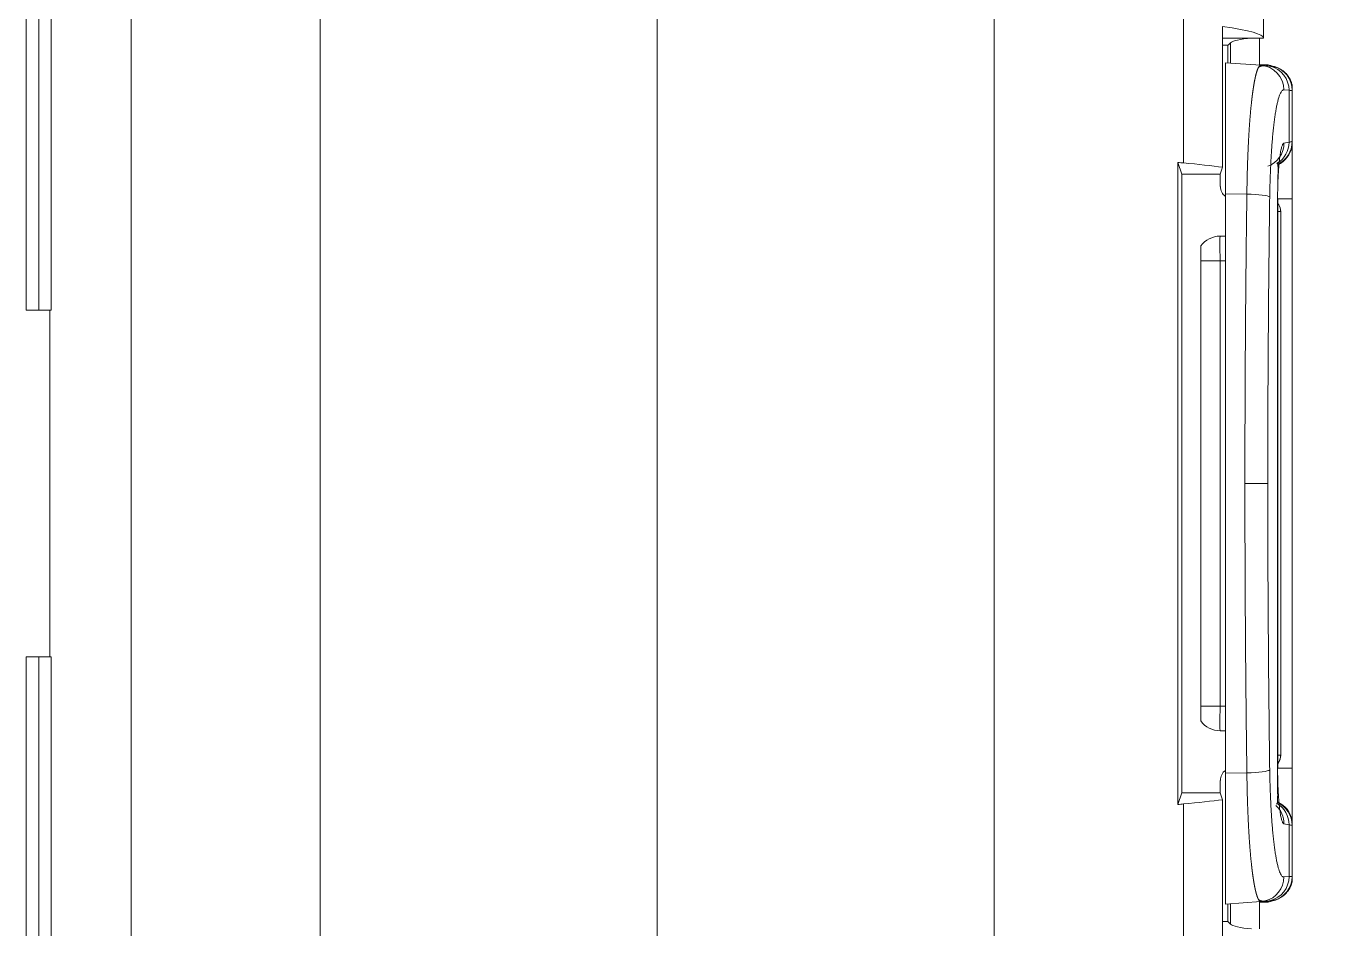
# Model space of a CAD drawing. Header units: inches. Extents: x 21126 to 21898, y -6726 to -5634.
# Drawn here: x 21162.8 to 21215.6, y -6539.9 to -6503.4 of the extents above; entities that cross this region are included whole.
import ezdxf

# ---------------------------------------------------------------- set-up
doc = ezdxf.new("R2010")
doc.units = ezdxf.units.IN
doc.header["$LTSCALE"] = 4.84
doc.header["$MEASUREMENT"] = 0
doc.linetypes.add('CENTER', pattern=[0.6, 0.375, -0.075, 0.075, -0.075])
doc.layers.get('0').update_dxf_attribs({"linetype": 'CONTINUOUS', "lineweight": 13})

msp = doc.modelspace()

# ---------------------------------------------------------------- linework, layer by layer
at = {"ltscale": 0.5}
for p, q in [((21167.03, -6483.675), (21167.03, -6560.162)), ((21174.665, -6560.045), (21174.665, -6483.792)), ((21188.282, -6560.03), (21188.282, -6483.807)), ((21201.899, -6483.792), (21201.899, -6560.045)), ((21209.551, -6508.965), (21209.551, -6483.675)), ((21162.782, -6514.919), (21162.782, -6484.919)), ((21163.295, -6514.919), (21163.295, -6484.919)), ((21163.794, -6514.919), (21163.794, -6484.919)), ((21212.782, -6503.919), (21212.782, -6501.419)), ((21211.136, -6503.456), (21211.136, -6509.139)), ((21211.136, -6503.919), (21212.782, -6503.919)), ((21212.629, -6504.994), (21212.629, -6503.919)), ((21211.136, -6504.212), (21211.347, -6504.212)), ((21211.347, -6504.925), (21211.347, -6504.212)), ((21211.448, -6504.933), (21211.448, -6504.115)), ((21211.251, -6504.919), (21211.251, -6510.216)), ((21211.251, -6504.919), (21212.684, -6505.019)), ((21212.952, -6504.999), (21212.952, -6505.039)), ((21212.684, -6505.019), (21212.895, -6505.033)), ((21213.608, -6506.016), (21213.819, -6506.031)), ((21213.819, -6506.031), (21213.819, -6508.126)), ((21213.951, -6505.841), (21213.951, -6506.04)), ((21213.951, -6508.148), (21213.951, -6506.04)), ((21213.819, -6508.126), (21213.614, -6508.162)), ((21213.951, -6508.148), (21213.951, -6510.419)), ((21209.324, -6508.945), (21209.482, -6509.419)), ((21209.324, -6508.945), (21209.324, -6534.892)), ((21211.043, -6509.419), (21211.136, -6509.139)), ((21209.482, -6534.419), (21209.482, -6509.419)), ((21209.482, -6509.419), (21211.043, -6509.419)), ((21211.043, -6509.917), (21211.043, -6509.419)), ((21211.251, -6510.216), (21211.251, -6533.621)), ((21211.251, -6510.216), (21212.116, -6510.223)), ((21213.364, -6510.419), (21213.358, -6510.419)), ((21213.358, -6510.419), (21213.358, -6533.419)), ((21213.951, -6510.419), (21213.363, -6510.419)), ((21213.364, -6533.419), (21213.364, -6510.419)), ((21213.951, -6533.419), (21213.951, -6510.419)), ((21213.482, -6510.929), (21213.482, -6510.92)), ((21213.482, -6510.929), (21213.482, -6532.908)), ((21210.251, -6512.322), (21210.251, -6512.922)), ((21211.251, -6511.919), (21211.034, -6511.922)), ((21210.251, -6512.922), (21210.251, -6530.915)), ((21211.034, -6512.922), (21210.251, -6512.922)), ((21211.251, -6512.918), (21211.034, -6512.922)), ((21211.034, -6530.915), (21211.034, -6512.922)), ((21163.295, -6514.919), (21162.782, -6514.919)), ((21163.794, -6514.919), (21163.295, -6514.919)), ((21163.746, -6514.919), (21163.746, -6528.919)), ((21163.746, -6528.919), (21163.746, -6514.919)), ((21162.782, -6528.919), (21163.295, -6528.919)), ((21162.782, -6558.919), (21162.782, -6528.919)), ((21163.295, -6528.919), (21163.794, -6528.919)), ((21163.295, -6558.919), (21163.295, -6528.919)), ((21163.794, -6558.919), (21163.794, -6528.919)), ((21210.251, -6530.915), (21211.034, -6530.915)), ((21210.251, -6531.515), (21210.251, -6530.915)), ((21211.034, -6530.915), (21211.251, -6530.919)), ((21211.034, -6531.915), (21211.251, -6531.919)), ((21213.482, -6532.917), (21213.482, -6532.908)), ((21213.358, -6533.419), (21213.364, -6533.419)), ((21213.366, -6533.419), (21213.951, -6533.419)), ((21213.951, -6535.689), (21213.951, -6533.419)), ((21211.043, -6534.419), (21211.043, -6533.92)), ((21212.116, -6533.614), (21211.251, -6533.621)), ((21211.251, -6538.919), (21211.251, -6533.621)), ((21209.482, -6534.419), (21209.324, -6534.892)), ((21211.043, -6534.419), (21209.482, -6534.419)), ((21211.136, -6534.698), (21211.043, -6534.419)), ((21209.551, -6560.162), (21209.551, -6534.872)), ((21211.136, -6534.698), (21211.136, -6540.381)), ((21213.614, -6535.675), (21213.819, -6535.711)), ((21213.819, -6535.711), (21213.819, -6537.806)), ((21213.951, -6537.797), (21213.951, -6535.689)), ((21213.819, -6537.806), (21213.608, -6537.821)), ((21213.951, -6537.797), (21213.951, -6537.996)), ((21212.952, -6538.798), (21212.952, -6538.838)), ((21212.684, -6538.818), (21211.251, -6538.919)), ((21211.347, -6539.625), (21211.347, -6538.912)), ((21211.448, -6539.722), (21211.448, -6538.904)), ((21212.629, -6539.918), (21212.629, -6538.843)), ((21212.895, -6538.804), (21212.684, -6538.818)), ((21211.347, -6539.625), (21211.136, -6539.625))]:
    msp.add_line(p, q, dxfattribs=at)
for centre, start, end in [((21212.951, -6506.04), 0, 76.0859), ((21211.051, -6512.922), 91.0001, 143.1302), ((21211.051, -6530.915), 216.8698, 268.9999), ((21212.951, -6537.797), 283.8994, 0)]:
    msp.add_arc(centre, 1, start, end, dxfattribs=at)
for centre, major_axis, ratio, start_param, end_param in [((21188.282, -6503.919), (24.5, 0), 0.052408, 0, 0.368634), ((21212.927, -6504.159), (1.5, 0), 0.176327, 1.999345, 2.972792), ((21188.282, -6503.419), (-23.5, 0), 0.176327, 2.948913, 2.972792), ((21212.614, -6506.016), (-0.07, -0.998), 0.993331, 1.640145, 3.141593), ((21212.825, -6506.031), (-0.07, -0.998), 0.993331, 2.968645, 3.141593), ((21212.825, -6506.031), (-0.07, -0.998), 0.993331, 1.640145, 2.968645), ((21212.621, -6508.162), (-0.174, 0.985), 0.993159, 3.315726, 4.539026), ((21212.825, -6508.126), (-0.174, 0.985), 0.993159, 3.512327, 4.539026), ((21212.946, -6508.104), (-0.174, 0.985), 0.999706, 3.388958, 4.537906), ((21212.951, -6508.148), (1, 0), 0.980581, 6.133, 6.283185), ((21212.951, -6508.148), (1, 0), 0.980581, 5.139384, 6.133), ((21188.282, -6509.602), (24.5, 0), 0.052408, 0.368634, 0.51937), ((21211.543, -6509.917), (-0.098, -0.492), 0.996044, 4.910077, 5.858091), ((21212.046, -6510.34), (1, -0.014), 0.117959, 0.11609, 1.502599), ((21212.982, -6510.929), (0.5, 0), 0.996195, 0.176739, 0.69979), ((21212.982, -6510.929), (0.5, 0), 0.996195, 0, 0.176739), ((21211.051, -6512.922), (0.017, -1), 0.01745, 3.141593, 4.712084), ((21211.051, -6530.915), (-0.017, -1), 0.01745, 4.712694, 6.283185), ((21212.982, -6532.908), (-0.5, 0), 0.996195, 2.441803, 3.141593), ((21211.543, -6533.92), (-0.098, 0.492), 0.996044, 0.425094, 1.373108), ((21212.046, -6533.497), (-1, -0.014), 0.117959, 1.638993, 3.025502), ((21188.282, -6534.235), (24.5, 0), 0.052408, 5.763816, 5.914551), ((21212.621, -6535.675), (0.174, 0.985), 0.993159, 4.885752, 5.717137), ((21212.825, -6535.711), (0.174, 0.985), 0.993159, 4.885752, 5.922058), ((21212.946, -6535.733), (0.174, 0.985), 0.999706, 4.886872, 6.04555), ((21212.951, -6535.689), (-1, 0), 0.980581, 3.303581, 4.302084), ((21212.951, -6535.689), (-1, 0), 0.980581, 3.141593, 3.303581), ((21212.614, -6537.821), (0.07, -0.998), 0.993331, 0.172502, 1.501447), ((21212.825, -6537.806), (0.07, -0.998), 0.993331, 0.172666, 1.501447), ((21212.825, -6537.806), (0.07, -0.998), 0.993331, 0, 0.172666), ((21188.282, -6540.419), (-23.5, 0), 0.176327, 3.310393, 3.334272), ((21212.927, -6539.678), (1.5, 0), 0.176327, 3.310393, 4.28384)]:
    msp.add_ellipse(centre, major_axis=major_axis, ratio=ratio, start_param=start_param, end_param=end_param, dxfattribs=at)
at = {"color": 1, "linetype": 'CENTER'}
msp.add_spline([(21200.396, -6608.575), (21208.638, -6619.388), (21210.448, -6620.147), (21234.995, -6623.39), (21254.797, -6603.619), (21262.91, -6553.294), (21269.827, -6482.863)], degree=3, dxfattribs=at)
at = {"ltscale": 0.5}
for points, knots in [([(21212.952, -6504.999), (21212.898, -6504.999), (21212.845, -6505), (21212.765, -6505), (21212.738, -6505), (21212.685, -6505.001), (21212.658, -6505.001), (21212.632, -6505.001)], [0, 0, 0, 0, 0.5, 0.5, 0.75, 0.75, 1, 1, 1, 1]), ([(21212.952, -6504.999), (21212.952, -6505), (21212.955, -6505), (21212.965, -6505.003), (21212.972, -6505.005), (21212.999, -6505.012), (21213.025, -6505.019), (21213.067, -6505.031), (21213.076, -6505.033), (21213.094, -6505.038), (21213.104, -6505.041), (21213.135, -6505.05), (21213.168, -6505.059), (21213.205, -6505.07), (21213.23, -6505.077), (21213.243, -6505.08), (21213.27, -6505.089), (21213.284, -6505.093), (21213.313, -6505.103), (21213.327, -6505.108), (21213.402, -6505.138), (21213.465, -6505.17), (21213.593, -6505.256), (21213.655, -6505.308), (21213.727, -6505.387), (21213.741, -6505.403), (21213.768, -6505.437), (21213.781, -6505.455), (21213.818, -6505.509), (21213.841, -6505.546), (21213.872, -6505.606), (21213.882, -6505.626), (21213.899, -6505.668), (21213.908, -6505.689), (21213.93, -6505.753), (21213.942, -6505.796), (21213.951, -6505.841)], [0, 0, 0, 0, 0.0625, 0.0625, 0.125, 0.125, 0.25, 0.25, 0.28125, 0.28125, 0.3125, 0.3125, 0.375, 0.40625, 0.40625, 0.4375, 0.4375, 0.46875, 0.46875, 0.5, 0.5, 0.625, 0.625, 0.75, 0.75, 0.78125, 0.78125, 0.8125, 0.8125, 0.875, 0.875, 0.90625, 0.90625, 0.9375, 0.9375, 1, 1, 1, 1]), ([(21212.116, -6510.223), (21212.116, -6510.2), (21212.117, -6510.154), (21212.117, -6510.086), (21212.118, -6510.016), (21212.12, -6509.947), (21212.121, -6509.878), (21212.122, -6509.809), (21212.123, -6509.74), (21212.125, -6509.671), (21212.126, -6509.602), (21212.128, -6509.533), (21212.13, -6509.464), (21212.131, -6509.395), (21212.133, -6509.326), (21212.135, -6509.257), (21212.137, -6509.188), (21212.139, -6509.12), (21212.141, -6509.051), (21212.144, -6508.983), (21212.146, -6508.914), (21212.148, -6508.846), (21212.151, -6508.778), (21212.154, -6508.71), (21212.156, -6508.643), (21212.159, -6508.575), (21212.162, -6508.508), (21212.165, -6508.441), (21212.168, -6508.374), (21212.171, -6508.308), (21212.174, -6508.241), (21212.178, -6508.175), (21212.181, -6508.11), (21212.184, -6508.044), (21212.188, -6507.979), (21212.192, -6507.914), (21212.195, -6507.85), (21212.199, -6507.786), (21212.203, -6507.722), (21212.207, -6507.659), (21212.211, -6507.596), (21212.215, -6507.533), (21212.219, -6507.471), (21212.224, -6507.41), (21212.228, -6507.348), (21212.233, -6507.288), (21212.237, -6507.227), (21212.242, -6507.168), (21212.247, -6507.108), (21212.251, -6507.05), (21212.256, -6506.992), (21212.261, -6506.934), (21212.266, -6506.877), (21212.271, -6506.82), (21212.277, -6506.765), (21212.282, -6506.709), (21212.287, -6506.655), (21212.293, -6506.601), (21212.299, -6506.548), (21212.303, -6506.508), (21212.306, -6506.482), (21212.307, -6506.469), (21212.309, -6506.456), (21212.31, -6506.443), (21212.312, -6506.43), (21212.313, -6506.417), (21212.315, -6506.404), (21212.316, -6506.39), (21212.318, -6506.377), (21212.319, -6506.364), (21212.321, -6506.351), (21212.322, -6506.337), (21212.324, -6506.324), (21212.326, -6506.311), (21212.327, -6506.297), (21212.329, -6506.284), (21212.331, -6506.27), (21212.332, -6506.257), (21212.334, -6506.243), (21212.336, -6506.23), (21212.337, -6506.216), (21212.339, -6506.203), (21212.341, -6506.189), (21212.343, -6506.176), (21212.345, -6506.162), (21212.346, -6506.148), (21212.348, -6506.135), (21212.35, -6506.121), (21212.352, -6506.108), (21212.354, -6506.094), (21212.356, -6506.08), (21212.358, -6506.067), (21212.36, -6506.053), (21212.362, -6506.04), (21212.364, -6506.026), (21212.366, -6506.012), (21212.368, -6505.999), (21212.37, -6505.985), (21212.372, -6505.972), (21212.374, -6505.958), (21212.376, -6505.945), (21212.378, -6505.931), (21212.38, -6505.918), (21212.382, -6505.904), (21212.384, -6505.891), (21212.386, -6505.877), (21212.389, -6505.864), (21212.391, -6505.851), (21212.393, -6505.837), (21212.395, -6505.824), (21212.397, -6505.811), (21212.4, -6505.797), (21212.402, -6505.784), (21212.404, -6505.771), (21212.407, -6505.758), (21212.409, -6505.745), (21212.411, -6505.732), (21212.414, -6505.719), (21212.416, -6505.706), (21212.418, -6505.693), (21212.421, -6505.68), (21212.423, -6505.667), (21212.426, -6505.655), (21212.428, -6505.642), (21212.43, -6505.629), (21212.433, -6505.617), (21212.435, -6505.604), (21212.438, -6505.592), (21212.44, -6505.579), (21212.443, -6505.567), (21212.446, -6505.555), (21212.448, -6505.543), (21212.451, -6505.531), (21212.453, -6505.519), (21212.456, -6505.507), (21212.459, -6505.495), (21212.461, -6505.483), (21212.464, -6505.472), (21212.467, -6505.46), (21212.469, -6505.449), (21212.472, -6505.437), (21212.475, -6505.426), (21212.478, -6505.415), (21212.48, -6505.404), (21212.483, -6505.393), (21212.486, -6505.382), (21212.489, -6505.371), (21212.492, -6505.36), (21212.494, -6505.35), (21212.497, -6505.34), (21212.5, -6505.329), (21212.503, -6505.319), (21212.506, -6505.309), (21212.509, -6505.299), (21212.512, -6505.289), (21212.515, -6505.28), (21212.518, -6505.27), (21212.521, -6505.261), (21212.524, -6505.251), (21212.527, -6505.242), (21212.53, -6505.233), (21212.533, -6505.225), (21212.536, -6505.216), (21212.539, -6505.207), (21212.542, -6505.199), (21212.545, -6505.191), (21212.549, -6505.183), (21212.552, -6505.175), (21212.555, -6505.167), (21212.558, -6505.159), (21212.561, -6505.152), (21212.565, -6505.145), (21212.568, -6505.138), (21212.571, -6505.131), (21212.574, -6505.124), (21212.578, -6505.117), (21212.581, -6505.111), (21212.584, -6505.105), (21212.588, -6505.099), (21212.591, -6505.093), (21212.594, -6505.088), (21212.598, -6505.082), (21212.601, -6505.077), (21212.605, -6505.072), (21212.608, -6505.067), (21212.611, -6505.063), (21212.615, -6505.058), (21212.618, -6505.054), (21212.622, -6505.05), (21212.625, -6505.046), (21212.629, -6505.043), (21212.633, -6505.04), (21212.636, -6505.037), (21212.64, -6505.034), (21212.643, -6505.031), (21212.647, -6505.029), (21212.651, -6505.027), (21212.654, -6505.025), (21212.658, -6505.023), (21212.662, -6505.022), (21212.665, -6505.021), (21212.669, -6505.02), (21212.673, -6505.019), (21212.677, -6505.019), (21212.68, -6505.018), (21212.683, -6505.019), (21212.684, -6505.019)], [0, 0, 0, 0, 0.008044, 0.016108, 0.024192, 0.032296, 0.040419, 0.048562, 0.056724, 0.064907, 0.073109, 0.081331, 0.089573, 0.097834, 0.106115, 0.114416, 0.122737, 0.131077, 0.139438, 0.147818, 0.156217, 0.164637, 0.173076, 0.181535, 0.190014, 0.198513, 0.207031, 0.215569, 0.224127, 0.232704, 0.241302, 0.249919, 0.258556, 0.267212, 0.275889, 0.284585, 0.293301, 0.302037, 0.310792, 0.319567, 0.328362, 0.337177, 0.346011, 0.354865, 0.363739, 0.372633, 0.381546, 0.390479, 0.399432, 0.408405, 0.417397, 0.426409, 0.435441, 0.444492, 0.453563, 0.462654, 0.471765, 0.480895, 0.490045, 0.499215, 0.501491, 0.503783, 0.506091, 0.508415, 0.510755, 0.513111, 0.515483, 0.517871, 0.520275, 0.522695, 0.525131, 0.527583, 0.530051, 0.532535, 0.535034, 0.53755, 0.540082, 0.542629, 0.545193, 0.547772, 0.550368, 0.552979, 0.555607, 0.55825, 0.560909, 0.563585, 0.566276, 0.568983, 0.571706, 0.574445, 0.5772, 0.579971, 0.582758, 0.585561, 0.588379, 0.591214, 0.594064, 0.596931, 0.599814, 0.602712, 0.605626, 0.608557, 0.611503, 0.614465, 0.617443, 0.620437, 0.623447, 0.626473, 0.629514, 0.632572, 0.635646, 0.638735, 0.641841, 0.644962, 0.648099, 0.651252, 0.654421, 0.657606, 0.660807, 0.664024, 0.667257, 0.670505, 0.67377, 0.67705, 0.680347, 0.683659, 0.686987, 0.690331, 0.693691, 0.697067, 0.700459, 0.703866, 0.70729, 0.710729, 0.714184, 0.717655, 0.721142, 0.724645, 0.728164, 0.731699, 0.735249, 0.738816, 0.742398, 0.745996, 0.74961, 0.75324, 0.756886, 0.760547, 0.764225, 0.767918, 0.771627, 0.775352, 0.779093, 0.78285, 0.786622, 0.790411, 0.794215, 0.798035, 0.801871, 0.805723, 0.809591, 0.813474, 0.817374, 0.821289, 0.82522, 0.829167, 0.833129, 0.837108, 0.841102, 0.845112, 0.849138, 0.85318, 0.857238, 0.861311, 0.8654, 0.869506, 0.873626, 0.877763, 0.881916, 0.886084, 0.890268, 0.894468, 0.898684, 0.902915, 0.907162, 0.911425, 0.915704, 0.919999, 0.924309, 0.928636, 0.932978, 0.937335, 0.941709, 0.946098, 0.950503, 0.954924, 0.959361, 0.963813, 0.968282, 0.972765, 0.977265, 0.981781, 0.986312, 0.990859, 0.995422, 1, 1, 1, 1]), ([(21213.951, -6508.136), (21213.951, -6508.132), (21213.951, -6508.12), (21213.949, -6508.107), (21213.947, -6508.104), (21213.946, -6508.104)], [0, 0, 0, 0, 0.223847, 0.611924, 1, 1, 1, 1]), ([(21213.359, -6510.419), (21213.359, -6510.254), (21213.36, -6509.952), (21213.37, -6509.543), (21213.378, -6509.235), (21213.373, -6509.038), (21213.351, -6508.976), (21213.331, -6508.963), (21213.331, -6508.963)], [0, 0, 0, 0, 0.229238, 0.443605, 0.642275, 0.825427, 0.994544, 1, 1, 1, 1]), ([(21212.036, -6521.919), (21212.036, -6521.866), (21212.036, -6521.762), (21212.037, -6521.606), (21212.037, -6521.45), (21212.037, -6521.293), (21212.037, -6521.137), (21212.037, -6520.981), (21212.037, -6520.824), (21212.037, -6520.668), (21212.038, -6520.512), (21212.038, -6520.356), (21212.038, -6520.199), (21212.039, -6520.043), (21212.039, -6519.887), (21212.039, -6519.73), (21212.04, -6519.574), (21212.04, -6519.418), (21212.041, -6519.262), (21212.041, -6519.105), (21212.042, -6518.949), (21212.042, -6518.793), (21212.043, -6518.637), (21212.043, -6518.481), (21212.044, -6518.324), (21212.045, -6518.168), (21212.045, -6518.012), (21212.046, -6517.856), (21212.047, -6517.7), (21212.048, -6517.544), (21212.048, -6517.387), (21212.049, -6517.231), (21212.05, -6517.075), (21212.051, -6516.919), (21212.052, -6516.763), (21212.053, -6516.607), (21212.054, -6516.451), (21212.055, -6516.295), (21212.056, -6516.139), (21212.057, -6515.983), (21212.058, -6515.827), (21212.059, -6515.671), (21212.06, -6515.515), (21212.061, -6515.359), (21212.063, -6515.203), (21212.064, -6515.047), (21212.065, -6514.891), (21212.066, -6514.735), (21212.068, -6514.579), (21212.069, -6514.423), (21212.07, -6514.267), (21212.072, -6514.112), (21212.073, -6513.956), (21212.075, -6513.8), (21212.076, -6513.644), (21212.078, -6513.489), (21212.079, -6513.333), (21212.081, -6513.177), (21212.082, -6513.021), (21212.084, -6512.866), (21212.086, -6512.71), (21212.087, -6512.555), (21212.089, -6512.399), (21212.091, -6512.243), (21212.092, -6512.088), (21212.094, -6511.932), (21212.096, -6511.777), (21212.098, -6511.621), (21212.1, -6511.466), (21212.102, -6511.311), (21212.104, -6511.155), (21212.106, -6511), (21212.108, -6510.844), (21212.11, -6510.689), (21212.112, -6510.534), (21212.114, -6510.379), (21212.115, -6510.275), (21212.116, -6510.223)], [0, 0, 0, 0, 0.013333, 0.026666, 0.04, 0.053333, 0.066666, 0.079999, 0.093332, 0.106665, 0.119999, 0.133332, 0.146665, 0.159998, 0.173331, 0.186664, 0.199998, 0.213331, 0.226664, 0.239997, 0.25333, 0.266664, 0.279997, 0.29333, 0.306663, 0.319997, 0.33333, 0.346663, 0.359996, 0.373329, 0.386663, 0.399996, 0.413329, 0.426662, 0.439996, 0.453329, 0.466662, 0.479996, 0.493329, 0.506662, 0.519995, 0.533329, 0.546662, 0.559995, 0.573329, 0.586662, 0.599995, 0.613329, 0.626662, 0.639995, 0.653329, 0.666662, 0.679996, 0.693329, 0.706662, 0.719996, 0.733329, 0.746663, 0.759996, 0.77333, 0.786663, 0.799997, 0.81333, 0.826663, 0.839997, 0.853331, 0.866664, 0.879998, 0.893331, 0.906665, 0.919998, 0.933332, 0.946665, 0.959999, 0.973333, 0.986666, 1, 1, 1, 1]), ([(21212.96, -6521.919), (21212.96, -6521.875), (21212.96, -6520.883), (21212.964, -6518.934), (21212.979, -6516.082), (21213.003, -6513.256), (21213.026, -6511.317), (21213.039, -6510.34)], [0, 0, 0, 0, 0.011439, 0.258579, 0.505719, 0.75286, 1, 1, 1, 1]), ([(21213.369, -6510.934), (21213.376, -6510.934), (21213.396, -6510.934), (21213.424, -6510.933), (21213.45, -6510.932), (21213.465, -6510.931), (21213.471, -6510.931), (21213.473, -6510.931)], [0, 0, 0, 0, 0.144752, 0.390211, 0.63567, 0.881129, 1, 1, 1, 1]), ([(21212.116, -6533.614), (21212.115, -6533.562), (21212.114, -6533.458), (21212.112, -6533.303), (21212.11, -6533.148), (21212.108, -6532.993), (21212.106, -6532.837), (21212.104, -6532.682), (21212.102, -6532.526), (21212.1, -6532.371), (21212.098, -6532.216), (21212.096, -6532.06), (21212.094, -6531.905), (21212.092, -6531.749), (21212.091, -6531.594), (21212.089, -6531.438), (21212.087, -6531.282), (21212.086, -6531.127), (21212.084, -6530.971), (21212.082, -6530.816), (21212.081, -6530.66), (21212.079, -6530.504), (21212.078, -6530.348), (21212.076, -6530.193), (21212.075, -6530.037), (21212.073, -6529.881), (21212.072, -6529.725), (21212.07, -6529.57), (21212.069, -6529.414), (21212.068, -6529.258), (21212.066, -6529.102), (21212.065, -6528.946), (21212.064, -6528.79), (21212.063, -6528.634), (21212.061, -6528.478), (21212.06, -6528.322), (21212.059, -6528.166), (21212.058, -6528.01), (21212.057, -6527.854), (21212.056, -6527.698), (21212.055, -6527.542), (21212.054, -6527.386), (21212.053, -6527.23), (21212.052, -6527.074), (21212.051, -6526.918), (21212.05, -6526.762), (21212.049, -6526.606), (21212.048, -6526.45), (21212.048, -6526.293), (21212.047, -6526.137), (21212.046, -6525.981), (21212.045, -6525.825), (21212.045, -6525.669), (21212.044, -6525.513), (21212.043, -6525.356), (21212.043, -6525.2), (21212.042, -6525.044), (21212.042, -6524.888), (21212.041, -6524.732), (21212.041, -6524.575), (21212.04, -6524.419), (21212.04, -6524.263), (21212.039, -6524.107), (21212.039, -6523.95), (21212.039, -6523.794), (21212.038, -6523.638), (21212.038, -6523.481), (21212.038, -6523.325), (21212.037, -6523.169), (21212.037, -6523.013), (21212.037, -6522.856), (21212.037, -6522.7), (21212.037, -6522.544), (21212.037, -6522.387), (21212.037, -6522.231), (21212.036, -6522.075), (21212.036, -6521.971), (21212.036, -6521.919)], [0, 0, 0, 0, 0.013334, 0.026667, 0.040001, 0.053335, 0.066668, 0.080002, 0.093335, 0.106669, 0.120002, 0.133336, 0.146669, 0.160003, 0.173337, 0.18667, 0.200003, 0.213337, 0.22667, 0.240004, 0.253337, 0.266671, 0.280004, 0.293338, 0.306671, 0.320004, 0.333338, 0.346671, 0.360005, 0.373338, 0.386671, 0.400005, 0.413338, 0.426671, 0.440005, 0.453338, 0.466671, 0.480005, 0.493338, 0.506671, 0.520004, 0.533338, 0.546671, 0.560004, 0.573338, 0.586671, 0.600004, 0.613337, 0.626671, 0.640004, 0.653337, 0.66667, 0.680003, 0.693337, 0.70667, 0.720003, 0.733336, 0.74667, 0.760003, 0.773336, 0.786669, 0.800002, 0.813336, 0.826669, 0.840002, 0.853335, 0.866668, 0.880001, 0.893335, 0.906668, 0.920001, 0.933334, 0.946667, 0.96, 0.973334, 0.986667, 1, 1, 1, 1]), ([(21213.039, -6533.497), (21213.026, -6532.52), (21213.003, -6530.581), (21212.979, -6527.755), (21212.964, -6524.903), (21212.96, -6522.954), (21212.96, -6521.962), (21212.96, -6521.919)], [0, 0, 0, 0, 0.24714, 0.494281, 0.741421, 0.988561, 1, 1, 1, 1]), ([(21213.365, -6533.239), (21213.375, -6533.227), (21213.397, -6533.199), (21213.426, -6533.151), (21213.451, -6533.095), (21213.469, -6533.037), (21213.48, -6532.977), (21213.482, -6532.937), (21213.482, -6532.917)], [0, 0, 0, 0, 0.133322, 0.306658, 0.479993, 0.653329, 0.826664, 1, 1, 1, 1]), ([(21213.474, -6532.906), (21213.472, -6532.906), (21213.465, -6532.906), (21213.45, -6532.905), (21213.424, -6532.904), (21213.398, -6532.903), (21213.381, -6532.903), (21213.376, -6532.903)], [0, 0, 0, 0, 0.130492, 0.385111, 0.63973, 0.894349, 1, 1, 1, 1]), ([(21213.316, -6534.883), (21213.325, -6534.876), (21213.346, -6534.844), (21213.36, -6534.716), (21213.361, -6534.431), (21213.356, -6534.076), (21213.356, -6533.722), (21213.357, -6533.524), (21213.359, -6533.419)], [0, 0, 0, 0, 0.079872, 0.258351, 0.469088, 0.715154, 0.852674, 1, 1, 1, 1]), ([(21212.597, -6538.754), (21212.596, -6538.753), (21212.594, -6538.749), (21212.591, -6538.744), (21212.588, -6538.738), (21212.584, -6538.732), (21212.581, -6538.726), (21212.578, -6538.72), (21212.574, -6538.713), (21212.571, -6538.706), (21212.568, -6538.699), (21212.565, -6538.692), (21212.561, -6538.685), (21212.558, -6538.678), (21212.555, -6538.67), (21212.552, -6538.662), (21212.549, -6538.654), (21212.545, -6538.646), (21212.542, -6538.638), (21212.539, -6538.63), (21212.536, -6538.621), (21212.533, -6538.612), (21212.53, -6538.604), (21212.527, -6538.595), (21212.524, -6538.586), (21212.521, -6538.576), (21212.518, -6538.567), (21212.515, -6538.557), (21212.512, -6538.548), (21212.509, -6538.538), (21212.506, -6538.528), (21212.503, -6538.518), (21212.5, -6538.508), (21212.497, -6538.497), (21212.494, -6538.487), (21212.492, -6538.477), (21212.489, -6538.466), (21212.486, -6538.455), (21212.483, -6538.444), (21212.48, -6538.433), (21212.478, -6538.422), (21212.475, -6538.411), (21212.472, -6538.4), (21212.469, -6538.388), (21212.467, -6538.377), (21212.464, -6538.365), (21212.461, -6538.354), (21212.459, -6538.342), (21212.456, -6538.33), (21212.453, -6538.318), (21212.451, -6538.306), (21212.448, -6538.294), (21212.446, -6538.282), (21212.443, -6538.27), (21212.44, -6538.258), (21212.438, -6538.245), (21212.435, -6538.233), (21212.433, -6538.22), (21212.43, -6538.208), (21212.428, -6538.195), (21212.426, -6538.182), (21212.423, -6538.17), (21212.421, -6538.157), (21212.418, -6538.144), (21212.416, -6538.131), (21212.414, -6538.118), (21212.411, -6538.105), (21212.409, -6538.092), (21212.407, -6538.079), (21212.404, -6538.066), (21212.402, -6538.053), (21212.4, -6538.04), (21212.397, -6538.026), (21212.395, -6538.013), (21212.393, -6538), (21212.391, -6537.986), (21212.389, -6537.973), (21212.386, -6537.96), (21212.384, -6537.946), (21212.382, -6537.933), (21212.38, -6537.919), (21212.378, -6537.906), (21212.376, -6537.892), (21212.374, -6537.879), (21212.372, -6537.865), (21212.37, -6537.852), (21212.368, -6537.838), (21212.366, -6537.825), (21212.364, -6537.811), (21212.362, -6537.797), (21212.36, -6537.784), (21212.358, -6537.77), (21212.356, -6537.757), (21212.354, -6537.743), (21212.352, -6537.729), (21212.35, -6537.716), (21212.348, -6537.702), (21212.346, -6537.689), (21212.345, -6537.675), (21212.343, -6537.661), (21212.341, -6537.648), (21212.339, -6537.634), (21212.337, -6537.621), (21212.336, -6537.607), (21212.334, -6537.594), (21212.332, -6537.58), (21212.331, -6537.567), (21212.329, -6537.553), (21212.327, -6537.54), (21212.326, -6537.526), (21212.324, -6537.513), (21212.322, -6537.5), (21212.321, -6537.486), (21212.319, -6537.473), (21212.318, -6537.46), (21212.316, -6537.447), (21212.315, -6537.433), (21212.313, -6537.42), (21212.312, -6537.407), (21212.31, -6537.394), (21212.309, -6537.381), (21212.307, -6537.368), (21212.306, -6537.355), (21212.303, -6537.329), (21212.299, -6537.289), (21212.293, -6537.236), (21212.287, -6537.182), (21212.282, -6537.128), (21212.277, -6537.072), (21212.271, -6537.017), (21212.266, -6536.96), (21212.261, -6536.903), (21212.256, -6536.845), (21212.251, -6536.787), (21212.247, -6536.729), (21212.242, -6536.669), (21212.237, -6536.61), (21212.233, -6536.549), (21212.228, -6536.489), (21212.224, -6536.427), (21212.219, -6536.366), (21212.215, -6536.304), (21212.211, -6536.241), (21212.207, -6536.178), (21212.203, -6536.115), (21212.199, -6536.051), (21212.195, -6535.987), (21212.192, -6535.923), (21212.188, -6535.858), (21212.184, -6535.793), (21212.181, -6535.727), (21212.178, -6535.662), (21212.174, -6535.596), (21212.171, -6535.529), (21212.168, -6535.463), (21212.165, -6535.396), (21212.162, -6535.329), (21212.159, -6535.262), (21212.156, -6535.194), (21212.154, -6535.127), (21212.151, -6535.059), (21212.148, -6534.991), (21212.146, -6534.923), (21212.144, -6534.854), (21212.141, -6534.786), (21212.139, -6534.717), (21212.137, -6534.649), (21212.135, -6534.58), (21212.133, -6534.511), (21212.131, -6534.442), (21212.13, -6534.373), (21212.128, -6534.304), (21212.126, -6534.235), (21212.125, -6534.166), (21212.123, -6534.097), (21212.122, -6534.028), (21212.121, -6533.959), (21212.12, -6533.89), (21212.118, -6533.821), (21212.117, -6533.751), (21212.117, -6533.683), (21212.116, -6533.637), (21212.116, -6533.614)], [0, 0, 0, 0, 0.004, 0.008681, 0.013345, 0.01799, 0.022618, 0.027229, 0.031821, 0.036396, 0.040953, 0.045493, 0.050015, 0.054519, 0.059005, 0.063474, 0.067925, 0.072358, 0.076774, 0.081172, 0.085552, 0.089914, 0.094259, 0.098586, 0.102895, 0.107187, 0.111461, 0.115717, 0.119955, 0.124176, 0.128379, 0.132564, 0.136732, 0.140881, 0.145013, 0.149127, 0.153224, 0.157303, 0.161364, 0.165407, 0.169432, 0.17344, 0.17743, 0.181402, 0.185357, 0.189293, 0.193212, 0.197113, 0.200997, 0.204862, 0.20871, 0.21254, 0.216352, 0.220147, 0.223924, 0.227683, 0.231424, 0.235147, 0.238853, 0.242541, 0.246211, 0.249863, 0.253497, 0.257114, 0.260713, 0.264294, 0.267857, 0.271402, 0.27493, 0.27844, 0.281932, 0.285406, 0.288863, 0.292301, 0.295722, 0.299125, 0.30251, 0.305878, 0.309227, 0.312559, 0.315873, 0.319169, 0.322447, 0.325708, 0.32895, 0.332175, 0.335382, 0.338571, 0.341743, 0.344896, 0.348032, 0.35115, 0.35425, 0.357332, 0.360396, 0.363443, 0.366471, 0.369482, 0.372475, 0.37545, 0.378407, 0.381347, 0.384268, 0.387172, 0.390058, 0.392926, 0.395776, 0.398608, 0.401423, 0.404219, 0.406998, 0.409759, 0.412502, 0.415227, 0.417935, 0.420624, 0.423296, 0.425949, 0.428585, 0.431203, 0.433804, 0.436386, 0.43895, 0.441497, 0.451755, 0.461992, 0.472207, 0.482399, 0.49257, 0.502718, 0.512845, 0.522949, 0.533031, 0.543092, 0.55313, 0.563146, 0.57314, 0.583112, 0.593062, 0.60299, 0.612895, 0.622779, 0.63264, 0.64248, 0.652297, 0.662092, 0.671866, 0.681617, 0.691346, 0.701052, 0.710737, 0.7204, 0.73004, 0.739659, 0.749255, 0.758829, 0.768381, 0.777911, 0.787419, 0.796905, 0.806369, 0.81581, 0.82523, 0.834627, 0.844002, 0.853355, 0.862686, 0.871995, 0.881282, 0.890547, 0.899789, 0.90901, 0.918208, 0.927385, 0.936539, 0.945671, 0.954781, 0.963869, 0.972935, 0.981979, 0.991, 1, 1, 1, 1]), ([(21213.946, -6535.733), (21213.947, -6535.733), (21213.949, -6535.73), (21213.951, -6535.717), (21213.951, -6535.705), (21213.951, -6535.701)], [0, 0, 0, 0, 0.388359, 0.776718, 1, 1, 1, 1]), ([(21213.951, -6537.996), (21213.942, -6538.041), (21213.93, -6538.084), (21213.908, -6538.148), (21213.899, -6538.169), (21213.882, -6538.211), (21213.872, -6538.231), (21213.841, -6538.291), (21213.818, -6538.328), (21213.781, -6538.382), (21213.768, -6538.4), (21213.741, -6538.434), (21213.727, -6538.45), (21213.655, -6538.529), (21213.593, -6538.581), (21213.465, -6538.667), (21213.402, -6538.699), (21213.327, -6538.729), (21213.313, -6538.734), (21213.284, -6538.744), (21213.27, -6538.748), (21213.243, -6538.757), (21213.23, -6538.76), (21213.205, -6538.767), (21213.168, -6538.778), (21213.135, -6538.787), (21213.104, -6538.796), (21213.094, -6538.799), (21213.076, -6538.804), (21213.067, -6538.806), (21213.025, -6538.818), (21212.999, -6538.825), (21212.972, -6538.832), (21212.965, -6538.834), (21212.955, -6538.837), (21212.952, -6538.837), (21212.952, -6538.838)], [0, 0, 0, 0, 0.0625, 0.0625, 0.09375, 0.09375, 0.125, 0.125, 0.1875, 0.1875, 0.21875, 0.21875, 0.25, 0.25, 0.375, 0.375, 0.5, 0.5, 0.53125, 0.53125, 0.5625, 0.5625, 0.59375, 0.59375, 0.625, 0.6875, 0.6875, 0.71875, 0.71875, 0.75, 0.75, 0.875, 0.875, 0.9375, 0.9375, 1, 1, 1, 1]), ([(21212.684, -6538.818), (21212.683, -6538.818), (21212.68, -6538.819), (21212.677, -6538.818), (21212.673, -6538.818), (21212.669, -6538.817), (21212.665, -6538.816), (21212.662, -6538.815), (21212.658, -6538.814), (21212.654, -6538.812), (21212.651, -6538.81), (21212.647, -6538.808), (21212.643, -6538.806), (21212.64, -6538.803), (21212.636, -6538.8), (21212.633, -6538.797), (21212.629, -6538.794), (21212.625, -6538.791), (21212.622, -6538.787), (21212.618, -6538.783), (21212.615, -6538.779), (21212.611, -6538.774), (21212.608, -6538.77), (21212.605, -6538.765), (21212.601, -6538.76), (21212.599, -6538.756), (21212.597, -6538.754), (21212.597, -6538.754)], [0, 0, 0, 0, 0.04313, 0.086111, 0.128944, 0.171628, 0.214164, 0.256552, 0.298791, 0.340881, 0.382823, 0.424617, 0.466262, 0.507759, 0.549106, 0.590306, 0.631356, 0.672258, 0.713012, 0.753616, 0.794072, 0.83438, 0.874538, 0.914548, 0.954409, 0.994121, 1, 1, 1, 1]), ([(21212.952, -6538.838), (21212.898, -6538.838), (21212.845, -6538.837), (21212.765, -6538.837), (21212.738, -6538.837), (21212.685, -6538.836), (21212.658, -6538.836), (21212.632, -6538.836)], [0, 0, 0, 0, 0.5, 0.5, 0.75, 0.75, 1, 1, 1, 1])]:
    msp.add_open_spline(points, degree=3, knots=knots, dxfattribs=at)
for points, degree in [([(21212.853, -6505.045), (21212.724, -6505.019), (21212.598, -6505.089)], 2), ([(21213.192, -6505.069), (21213.192, -6505.069), (21213.064, -6505.06)], 2), ([(21213.039, -6510.34), (21213.041, -6510.231), (21213.045, -6510.013), (21213.053, -6509.691), (21213.064, -6509.377), (21213.077, -6509.074), (21213.092, -6508.777), (21213.109, -6508.49), (21213.129, -6508.214), (21213.151, -6507.949), (21213.175, -6507.697), (21213.2, -6507.46), (21213.228, -6507.237), (21213.257, -6507.03), (21213.287, -6506.841), (21213.319, -6506.669), (21213.352, -6506.516), (21213.387, -6506.382), (21213.422, -6506.268), (21213.458, -6506.175), (21213.495, -6506.102), (21213.532, -6506.051), (21213.57, -6506.021), (21213.595, -6506.015), (21213.608, -6506.016)], 3), ([(21213.819, -6506.031), (21213.848, -6506.033), (21213.897, -6506.036), (21213.942, -6506.039), (21213.951, -6506.04), (21213.951, -6506.04)], 3), ([(21213.614, -6508.162), (21213.607, -6508.163), (21213.592, -6508.171), (21213.57, -6508.199), (21213.549, -6508.241), (21213.529, -6508.298), (21213.509, -6508.369), (21213.49, -6508.453), (21213.472, -6508.55), (21213.455, -6508.659), (21213.439, -6508.78), (21213.424, -6508.912), (21213.411, -6509.053), (21213.399, -6509.204), (21213.388, -6509.362), (21213.379, -6509.527), (21213.371, -6509.698), (21213.365, -6509.873), (21213.361, -6510.053), (21213.358, -6510.233), (21213.358, -6510.356), (21213.358, -6510.419)], 3), ([(21213.946, -6508.104), (21213.941, -6508.105), (21213.925, -6508.108), (21213.883, -6508.115), (21213.842, -6508.122), (21213.819, -6508.126)], 3), ([(21213.938, -6508.307), (21213.951, -6508.128)], 1), ([(21209.324, -6508.945), (21209.403, -6508.952), (21209.479, -6508.958), (21209.551, -6508.965)], 3), ([(21213.47, -6510.944), (21213.474, -6510.84)], 1), ([(21213.482, -6510.92), (21213.482, -6510.906), (21213.481, -6510.892), (21213.48, -6510.878)], 3), ([(21213.474, -6532.997), (21213.47, -6532.893)], 1), ([(21213.608, -6537.821), (21213.595, -6537.822), (21213.57, -6537.816), (21213.532, -6537.786), (21213.495, -6537.735), (21213.458, -6537.662), (21213.422, -6537.569), (21213.387, -6537.455), (21213.352, -6537.321), (21213.319, -6537.168), (21213.287, -6536.996), (21213.257, -6536.807), (21213.228, -6536.6), (21213.2, -6536.377), (21213.175, -6536.14), (21213.151, -6535.888), (21213.129, -6535.623), (21213.109, -6535.347), (21213.092, -6535.06), (21213.077, -6534.763), (21213.064, -6534.46), (21213.053, -6534.146), (21213.045, -6533.824), (21213.041, -6533.606), (21213.039, -6533.497)], 3), ([(21213.358, -6533.419), (21213.358, -6533.481), (21213.358, -6533.604), (21213.361, -6533.784), (21213.365, -6533.964), (21213.371, -6534.139), (21213.379, -6534.31), (21213.388, -6534.475), (21213.399, -6534.633), (21213.411, -6534.784), (21213.424, -6534.925), (21213.439, -6535.057), (21213.455, -6535.178), (21213.472, -6535.287), (21213.49, -6535.384), (21213.509, -6535.468), (21213.529, -6535.539), (21213.549, -6535.596), (21213.57, -6535.638), (21213.592, -6535.666), (21213.607, -6535.674), (21213.614, -6535.675)], 3), ([(21209.551, -6534.872), (21209.479, -6534.879), (21209.403, -6534.886), (21209.324, -6534.892)], 3), ([(21213.951, -6535.709), (21213.938, -6535.53)], 1), ([(21213.819, -6535.711), (21213.842, -6535.715), (21213.883, -6535.722), (21213.925, -6535.729), (21213.941, -6535.732), (21213.946, -6535.733)], 3), ([(21213.951, -6537.797), (21213.951, -6537.797), (21213.942, -6537.798), (21213.897, -6537.801), (21213.848, -6537.804), (21213.819, -6537.806)], 3), ([(21212.598, -6538.748), (21212.724, -6538.818), (21212.853, -6538.792)], 2), ([(21213.064, -6538.777), (21213.192, -6538.768), (21213.192, -6538.768)], 2)]:
    msp.add_open_spline(points, degree=degree, dxfattribs=at)
msp.add_rational_spline([(21212.96, -6521.919), (21212.902, -6521.919), (21212.538, -6521.919), (21212.036, -6521.919)], [1.13046896389, 0.956508864581, 0.956510345384, 1.13047340629], degree=3, dxfattribs=at)

doc.saveas('drawing.dxf')
